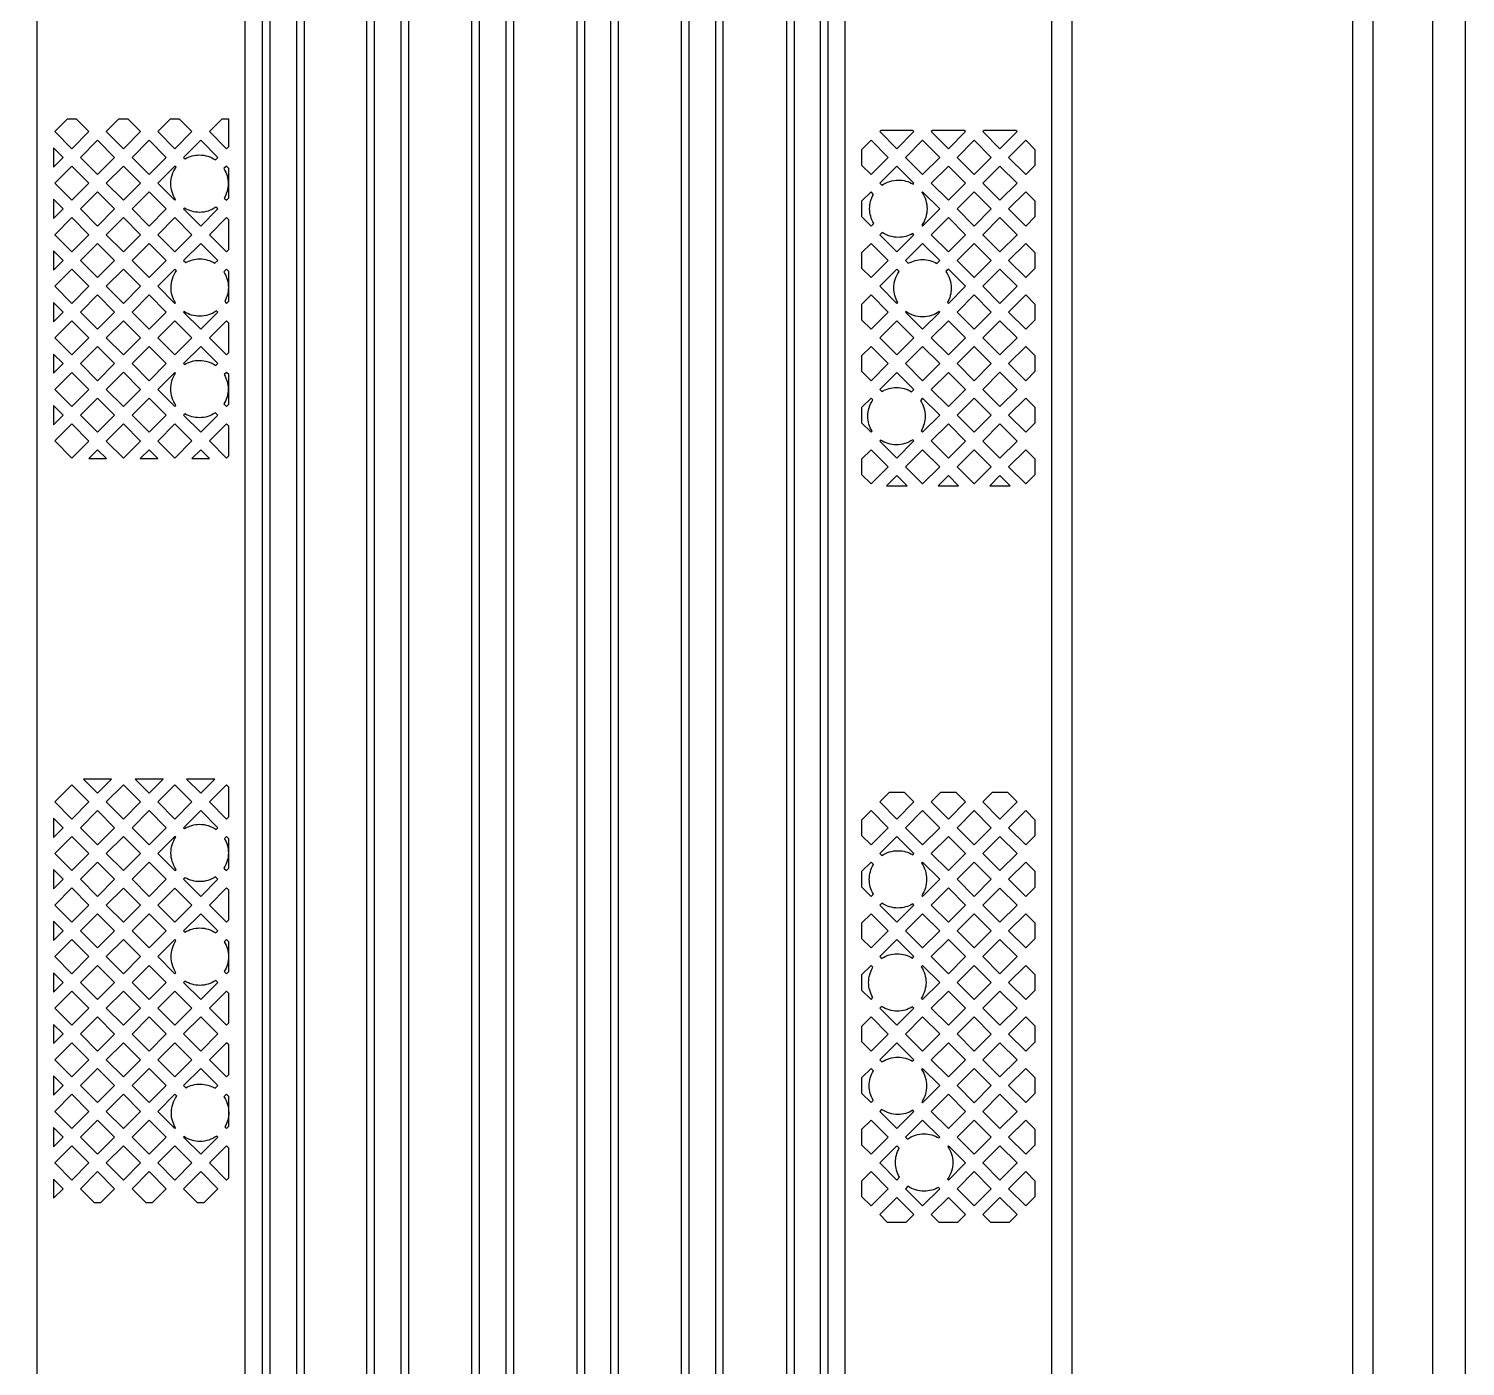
# Model space of a CAD drawing. Extents: x 726 to 3150, y -650 to 148.
# Drawn here: x 2607.51 to 2616.41, y -536.1 to -527.81 of the extents above; entities that cross this region are included whole.
import ezdxf

# ---------------------------------------------------------------- set-up
doc = ezdxf.new("R2010")
doc.units = 0
doc.layers.add('bak_bak_btr2-bcq2792', color=8, linetype='Continuous')
doc.layers.add('bak_outline', color=12, linetype='Continuous')

msp = doc.modelspace()

# ---------------------------------------------------------------- linework, layer by layer
at = {"layer": 'bak_bak_btr2-bcq2792'}
for p, q in [((2607.6604, -528.5501), (2607.6604, -528.6697)), ((2607.6604, -528.8699), (2607.6604, -528.9895)), ((2607.6604, -529.1897), (2607.6604, -529.309)), ((2607.6604, -529.5092), (2607.6604, -529.6288)), ((2607.6604, -529.829), (2607.6604, -529.9486)), ((2607.6604, -530.1488), (2607.6604, -530.2681)), ((2607.8791, -530.4769), (2607.9885, -530.4769)), ((2608.1989, -530.4769), (2608.3083, -530.4769)), ((2608.5184, -530.4769), (2608.6281, -530.4769)), ((2612.8255, -530.6456), (2612.9527, -530.6456)), ((2613.1453, -530.6456), (2613.2725, -530.6456)), ((2613.4651, -530.6456), (2613.592, -530.6456)), ((2608.0213, -532.465), (2607.8466, -532.465)), ((2608.3408, -532.465), (2608.1664, -532.465)), ((2608.6606, -532.465), (2608.4859, -532.465)), ((2607.6604, -532.7063), (2607.6604, -532.8259)), ((2607.6604, -533.0259), (2607.6604, -533.1454)), ((2607.6604, -533.3456), (2607.6604, -533.4652)), ((2607.6604, -533.6654), (2607.6604, -533.785)), ((2607.6604, -533.985), (2607.6604, -534.1045)), ((2607.6604, -534.3048), (2607.6604, -534.4243)), ((2607.6604, -534.6245), (2607.6604, -534.7439)), ((2607.6604, -534.9441), (2607.6604, -535.0636))]:
    msp.add_line(p, q, dxfattribs=at)
for points in [[(2598.0005, -555.3814), (2598.0005, -549.881, -0.196002), (2602.2464, -539.4663, 0.196006), (2603.017, -537.5762), (2603.017, -506.9827, -0.414216), (2603.8135, -506.1862), (2615.4135, -506.1862, -0.414216), (2616.21, -506.9827), (2616.21, -537.991, -0.202307), (2611.7084, -548.6611, 0.202311), (2611.1935, -549.8813), (2611.1935, -555.3811, 0.202315), (2611.7084, -556.6014, -0.202307), (2616.21, -567.2714), (2616.21, -588.8027, -0.414217), (2615.4135, -589.5993), (2603.8135, -589.5993, -0.414217), (2603.017, -588.8027), (2603.017, -567.6862, 0.196007), (2602.2464, -565.7962, -0.196002)], [(2608.4672, -528.6099), (2608.4765, -528.6192, -0.132503), (2608.5659, -528.5951, -0.14783), (2608.6644, -528.6248), (2608.6793, -528.6099), (2608.5733, -528.5039)], [(2608.3073, -528.7698), (2608.4134, -528.8758), (2608.4178, -528.8713, -0.147835), (2608.3881, -528.7729, -0.154143), (2608.4203, -528.6708), (2608.4134, -528.6638)], [(2608.7173, -528.6796, -0.138862), (2608.7437, -528.7729, -0.132503), (2608.7196, -528.8623), (2608.7331, -528.8758), (2608.7475, -528.8615), (2608.7475, -528.6781), (2608.7331, -528.6638)], [(2612.7832, -528.7699), (2612.7961, -528.7828, -0.154933), (2612.8986, -528.7503, -0.135161), (2612.9896, -528.7753), (2612.9951, -528.7698), (2612.8892, -528.6639)], [(2612.6708, -528.977), (2612.7293, -529.0356), (2612.7459, -529.019, -0.13515), (2612.7208, -528.9281, -0.131712), (2612.7446, -528.8391), (2612.7293, -528.8238), (2612.6708, -528.8824)], [(2613.0439, -529.0306), (2613.049, -529.0357), (2613.155, -528.9297), (2613.049, -528.8237), (2613.0452, -528.8275, -0.15152), (2613.0764, -528.9281, -0.154923)], [(2608.4672, -528.9297), (2608.5733, -529.0357), (2608.6793, -528.9297), (2608.668, -528.9184, -0.154144), (2608.5659, -528.9507, -0.138865), (2608.4727, -528.9243)], [(2612.7832, -529.0895), (2612.8892, -529.1955), (2612.9951, -529.0896), (2612.9875, -529.082, -0.131699), (2612.8986, -529.1059, -0.151518), (2612.798, -529.0747)], [(2608.4674, -529.2494), (2608.4802, -529.2622, -0.128512), (2608.5672, -529.2395, -0.141244), (2608.6618, -529.2667), (2608.6791, -529.2494), (2608.5733, -529.1435)], [(2612.9431, -529.2494), (2612.9605, -529.2667, -0.130632), (2613.0487, -529.2433, -0.131174), (2613.1373, -529.2669), (2613.1549, -529.2494), (2613.049, -529.1435)], [(2608.3075, -529.4093), (2608.4134, -529.5151), (2608.4166, -529.5119, -0.141252), (2608.3894, -529.4173, -0.158082), (2608.4232, -529.3129), (2608.4135, -529.3032)], [(2608.7161, -529.3202, -0.145464), (2608.745, -529.4173, -0.128509), (2608.7222, -529.5042), (2608.7331, -529.5151), (2608.7475, -529.5008), (2608.7475, -529.3177), (2608.733, -529.3032)], [(2612.7832, -529.4093), (2612.8891, -529.5151), (2612.8946, -529.5097, -0.131174), (2612.8709, -529.4211, -0.155975), (2612.9039, -529.3179), (2612.8892, -529.3032)], [(2613.1938, -529.3182, -0.155448), (2613.2265, -529.4211, -0.130645), (2613.2031, -529.5093), (2613.2089, -529.5151), (2613.3148, -529.4093), (2613.2088, -529.3032)], [(2608.4672, -529.569), (2608.5733, -529.675), (2608.6793, -529.569), (2608.6715, -529.5612, -0.158075), (2608.5672, -529.5951, -0.145466), (2608.4701, -529.5662)], [(2612.943, -529.569), (2613.049, -529.675), (2613.155, -529.569), (2613.1519, -529.5659, -0.155979), (2613.0487, -529.5989, -0.155457), (2612.9459, -529.5661)], [(2608.4672, -529.8888), (2608.4728, -529.8944, -0.137807), (2608.5654, -529.8684, -0.154135), (2608.6675, -529.9006), (2608.6793, -529.8888), (2608.5733, -529.7828)], [(2608.3075, -530.0486), (2608.4135, -530.1546), (2608.4198, -530.1483, -0.154147), (2608.3876, -530.0462, -0.148891), (2608.4177, -529.9471), (2608.4134, -529.9427)], [(2608.7172, -530.1387), (2608.733, -530.1546), (2608.7475, -530.1401), (2608.7475, -529.957), (2608.7331, -529.9427), (2608.7191, -529.9568, -0.132505), (2608.7432, -530.0462, -0.137808)], [(2612.7832, -530.0486), (2612.7963, -530.0616, -0.134633), (2612.8869, -530.0368, -0.139392), (2612.9805, -530.0633), (2612.9951, -530.0487), (2612.8891, -529.9427)], [(2612.6708, -530.2559), (2612.7293, -530.3145), (2612.7357, -530.3081, -0.139396), (2612.7091, -530.2146, -0.152039), (2612.7405, -530.1137), (2612.7293, -530.1025), (2612.6708, -530.161)], [(2613.0352, -530.1164, -0.147309), (2613.0647, -530.2146, -0.134621), (2613.0399, -530.3052), (2613.049, -530.3144), (2613.1549, -530.2085), (2613.049, -530.1026)], [(2608.4674, -530.2085), (2608.5733, -530.3143), (2608.6791, -530.2085), (2608.6645, -530.1938, -0.148889), (2608.5654, -530.224, -0.132497), (2608.476, -530.1998)], [(2612.7832, -530.3684), (2612.8891, -530.4742), (2612.9951, -530.3682), (2612.9878, -530.361, -0.152049), (2612.8869, -530.3924, -0.147303), (2612.7888, -530.3628)], [(2608.4674, -532.766), (2608.4729, -532.7715, -0.140185), (2608.5669, -532.7447, -0.153614), (2608.6687, -532.7767), (2608.6793, -532.7661), (2608.5733, -532.6601)], [(2608.3075, -532.9259), (2608.4135, -533.0319), (2608.4211, -533.0243, -0.153615), (2608.3891, -532.9225, -0.146516), (2608.4184, -532.8247), (2608.4135, -532.8199)], [(2608.7178, -533.0164), (2608.7331, -533.0318), (2608.7475, -533.0174), (2608.7475, -532.8343), (2608.7331, -532.82), (2608.7204, -532.8327, -0.133028), (2608.7447, -532.9225, -0.140192)], [(2612.7832, -532.9259), (2612.7963, -532.939, -0.150461), (2612.8963, -532.9082, -0.135682), (2612.9876, -532.9335), (2612.9952, -532.9259), (2612.8892, -532.8199)], [(2612.6708, -533.1332), (2612.7293, -533.1918), (2612.7438, -533.1773, -0.135691), (2612.7185, -533.086, -0.136224), (2612.744, -532.9944), (2612.7293, -532.9798), (2612.6708, -533.0383)], [(2613.0431, -532.9857, -0.150988), (2613.0741, -533.086, -0.150468), (2613.0433, -533.186), (2613.049, -533.1917), (2613.155, -533.0856), (2613.0491, -532.9798)], [(2608.4674, -533.0858), (2608.5733, -533.1917), (2608.6793, -533.0856), (2608.6646, -533.071, -0.14652), (2608.5669, -533.1003, -0.133036), (2608.4772, -533.076)], [(2608.4672, -533.4054), (2608.4752, -533.4134, -0.137549), (2608.5677, -533.3875, -0.14915), (2608.6669, -533.4178), (2608.6793, -533.4054), (2608.5733, -533.2994)], [(2612.7832, -533.2457), (2612.8891, -533.3516), (2612.9951, -533.2455), (2612.988, -533.2384, -0.136217), (2612.8963, -533.2638, -0.150992), (2612.796, -533.2328)], [(2608.3075, -533.5652), (2608.4135, -533.6712), (2608.4201, -533.6646, -0.149142), (2608.3899, -533.5653, -0.14915), (2608.4201, -533.4661), (2608.4134, -533.4593)], [(2608.7196, -533.6578), (2608.733, -533.6712), (2608.7475, -533.6567), (2608.7475, -533.4737), (2608.7331, -533.4593), (2608.7196, -533.4729, -0.137549), (2608.7455, -533.5653, -0.137539)], [(2612.7832, -533.5652), (2612.7946, -533.5765, -0.14652), (2612.8923, -533.5473, -0.140195), (2612.9863, -533.5742), (2612.9951, -533.5653), (2612.8891, -533.4593)], [(2612.6708, -533.7726), (2612.7293, -533.8311), (2612.7413, -533.8191, -0.140185), (2612.7145, -533.7251, -0.140192), (2612.7413, -533.6311), (2612.7293, -533.6191), (2612.6708, -533.6776)], [(2613.0408, -533.8228), (2613.0491, -533.8311), (2613.155, -533.7252), (2613.049, -533.6192), (2613.0408, -533.6274, -0.146517), (2613.0701, -533.7251, -0.146516)], [(2608.4674, -533.7251), (2608.5733, -533.831), (2608.6791, -533.7251), (2608.6669, -533.7129, -0.149145), (2608.5677, -533.7431, -0.137542), (2608.4752, -533.7172)], [(2612.7832, -533.885), (2612.8892, -533.991), (2612.9952, -533.885), (2612.9863, -533.876, -0.140185), (2612.8923, -533.9029, -0.146516), (2612.7946, -533.8736)], [(2612.7832, -534.2048), (2612.7968, -534.2184, -0.149145), (2612.8961, -534.1881, -0.134629), (2612.9868, -534.213), (2612.9951, -534.2046), (2612.8892, -534.0988)], [(2608.4672, -534.3645), (2608.4813, -534.3786, -0.130373), (2608.5694, -534.3553, -0.138336), (2608.6623, -534.3815), (2608.6793, -534.3645), (2608.5732, -534.2585)], [(2612.6708, -534.4119), (2612.7293, -534.4704), (2612.7431, -534.4566, -0.134623), (2612.7183, -534.3659, -0.137539), (2612.7442, -534.2735), (2612.7293, -534.2587), (2612.6708, -534.3172)], [(2613.0425, -534.265, -0.152042), (2613.0739, -534.3659, -0.14915), (2613.0436, -534.4652), (2613.049, -534.4706), (2613.155, -534.3645), (2613.049, -534.2585)], [(2608.3075, -534.5243), (2608.4135, -534.6303), (2608.4178, -534.626, -0.138334), (2608.3916, -534.5331, -0.156241), (2608.4247, -534.4298), (2608.4134, -534.4184)], [(2608.7173, -534.4343, -0.148359), (2608.7472, -534.5331, -0.130377), (2608.7239, -534.6212), (2608.733, -534.6303), (2608.7475, -534.6158), (2608.7475, -534.4328), (2608.7331, -534.4184)], [(2612.7832, -534.5243), (2612.8892, -534.6303), (2612.9951, -534.5244), (2612.9885, -534.5178, -0.137549), (2612.8961, -534.5437, -0.152032), (2612.7952, -534.5123)], [(2612.9431, -534.6842), (2612.9555, -534.6966, -0.155457), (2613.0584, -534.6639, -0.136224), (2613.15, -534.6893), (2613.155, -534.6843), (2613.049, -534.5783)], [(2608.4674, -534.6842), (2608.5732, -534.7901), (2608.6791, -534.6842), (2608.6727, -534.6778, -0.156241), (2608.5694, -534.7109, -0.148368), (2608.4707, -534.6809)], [(2612.7832, -534.8441), (2612.8892, -534.9501), (2612.906, -534.9333, -0.136214), (2612.8806, -534.8417, -0.131176), (2612.9042, -534.7531), (2612.8892, -534.7381)], [(2613.2034, -534.9445), (2613.2089, -534.95), (2613.3148, -534.8441), (2613.2089, -534.7382), (2613.2054, -534.7417, -0.150461), (2613.2362, -534.8417, -0.155451)], [(2612.9431, -535.004), (2613.049, -535.1099), (2613.155, -535.0039), (2613.147, -534.9958, -0.131169), (2613.0584, -535.0195, -0.150472), (2612.9584, -534.9887)]]:
    msp.add_lwpolyline(points, format="xyb", close=True, dxfattribs=at)
for points in [[(2613.9758, -537.8671), (2613.9758, -509.682, -0.126413), (2614.002, -509.5801, 0.119088), (2614.0292, -509.4803), (2614.0292, -509.0835, -0.152112), (2614.064, -508.9718), (2614.1925, -508.8433), (2614.1925, -508.4668), (2614.3972, -508.4668, 0.313183), (2614.4727, -508.3891), (2614.4727, -507.8372, 0.338303), (2614.3887, -507.7582), (2614.1925, -507.7582), (2614.1925, -507.3767), (2614.1953, -507.3767), (2614.1953, -507.1285), (2614.4, -506.9238, -0.136311), (2614.5222, -506.8547, 0.15916), (2614.6743, -506.7704, -0.197945), (2614.8445, -506.6921), (2615.4117, -506.6921, -0.377394), (2615.7152, -506.9593), (2615.7152, -537.8668, -0.202308)], [(2615.8427, -537.8673), (2615.8427, -506.8558, -0.1755)], [(2604.0439, -507.1646), (2604.05, -507.1597), (2604.9644, -507.1642, -0.197643), (2604.9995, -507.1789), (2605.0255, -507.2048, -0.198964), (2605.0401, -507.2401), (2605.0401, -507.6834, 0.063473), (2605.0417, -507.6959, 0.094287), (2605.0613, -507.7255), (2605.127, -507.7927, -0.123008), (2605.1872, -507.8543), (2605.2233, -507.8912, 0.201987), (2605.259, -507.9062), (2613.5301, -507.9062, -0.28875), (2613.6558, -507.9855), (2613.7742, -508.2674, -0.043855), (2613.8334, -508.4047, -0.004366), (2613.8944, -508.5213, -0.10458), (2613.8971, -508.5313, -0.084845), (2613.9022, -508.5608), (2613.9022, -509.35, -0.200406), (2613.8761, -509.4134), (2613.8483, -509.4412), (2613.8483, -537.8671, -0.202318)], [(2609.169, -537.6779), (2609.169, -510.1277, 0.381345), (2608.8781, -509.8018, -0.16949), (2608.5281, -509.6328), (2608.4486, -509.5533, -0.098208), (2608.3082, -509.3435), (2608.2855, -509.289, 0.118408), (2608.1943, -509.1811, -0.352449), (2608.1244, -509.0942), (2608.1244, -508.5608), (2608.3022, -508.5608), (2608.3022, -509.0942, -0.108762), (2608.294, -509.1315, -0.03229), (2608.2942, -509.1343, 0.080825), (2608.3098, -509.2302), (2608.3497, -509.3263, 0.098209), (2608.4804, -509.5215), (2608.56, -509.601, 0.169565), (2608.8834, -509.7571, -0.381208), (2609.214, -510.1277), (2609.214, -537.6779, -0.006311)], [(2609.6033, -537.9316), (2609.6033, -510.1427, 0.108703), (2609.5823, -510.0475), (2609.5202, -509.9197, 0.029792), (2609.4435, -509.8083, 0.019513), (2609.3864, -509.7405, -0.034041), (2609.3846, -509.7382), (2609.3818, -509.7353, -0.080798), (2609.2903, -509.588, 0.072597), (2609.1796, -509.4025, 0.023127), (2609.0626, -509.2717, -0.019129), (2609.0317, -509.2375, 0.122203), (2608.9212, -509.1656, -0.383745), (2608.8261, -509.0942), (2608.8245, -509.0942), (2608.8245, -508.5608), (2609.0023, -508.5608), (2609.0023, -509.0942), (2609.0019, -509.0942)], [(2610.2548, -537.8634), (2610.2548, -509.9863, 0.098368), (2610.1619, -509.5185), (2610.0462, -509.2388, 0.118632), (2609.9501, -509.1391, -0.23319), (2609.8856, -509.0942), (2609.8745, -509.0942), (2609.8745, -508.5608), (2610.0523, -508.5608), (2610.0523, -509.0942), (2610.047, -509.0942, 0.042309), (2610.0554, -509.1434), (2610.2034, -509.5013, -0.098368), (2610.2998, -509.9863), (2610.2998, -537.8636, -0.006741)], [(2610.4667, -537.8639), (2610.4651, -509.9475, 0.05279), (2610.4397, -509.707, -0.013939), (2610.4276, -509.6418, 0.009934), (2610.4049, -509.5151), (2610.3625, -509.3009, 0.114717), (2610.2821, -509.175, -0.30494), (2610.2245, -509.0942), (2610.2245, -508.5608), (2610.4023, -508.5608), (2610.4023, -509.0919, -0.135755), (2610.3897, -509.1375, 0.044052), (2610.3875, -509.1954), (2610.4837, -509.6978, -0.05274), (2610.5101, -509.9475), (2610.5117, -537.8641, -0.006834)], [(2610.9071, -537.8647), (2610.9071, -510.1031, -0.086615), (2610.9389, -509.9228), (2611.0028, -509.7498, 0.098189), (2611.0567, -509.4787), (2611.0567, -509.2863, 0.118966), (2610.985, -509.1784, -0.32177), (2610.9245, -509.0942), (2610.9245, -508.5608), (2611.1023, -508.5608), (2611.1023, -509.0942, -0.144364), (2611.0881, -509.1424, 0.008057), (2611.087, -509.1509, -0.08756), (2611.1017, -509.2341), (2611.1017, -509.4788, -0.098264), (2611.0444, -509.7673, 0.003401), (2611.0368, -509.7858, 0.007935), (2611.0196, -509.8309), (2610.9812, -509.9381, 0.086613), (2610.9521, -510.1031), (2610.9521, -537.8649, -0.007308)], [(2611.1164, -537.8652), (2611.1164, -510.1033, -0.086713), (2611.1358, -509.9938), (2611.1961, -509.8306, 0.098372), (2611.266, -509.479), (2611.266, -509.2886, -0.063666), (2611.2748, -509.2306, -0.033035), (2611.287, -509.1959, 0.046753), (2611.2864, -509.1385, -0.13113), (2611.2745, -509.0942), (2611.2745, -508.5608), (2611.4523, -508.5608), (2611.4523, -509.0942, -0.324478), (2611.391, -509.1787, 0.115057), (2611.311, -509.2935), (2611.311, -509.479, -0.102665), (2611.2314, -509.863, 0.007944), (2611.2167, -509.9019), (2611.1781, -510.0092, 0.086716), (2611.1614, -510.1034), (2611.1614, -537.8654, -0.007317)], [(2611.5543, -537.8658), (2611.5568, -510.112, -0.19897), (2611.7143, -509.7323), (2611.9363, -509.5103, 0.187502), (2612.0006, -509.3645), (2612.0066, -509.2216, 0.054104), (2611.9947, -509.1505, -0.173275), (2611.9746, -509.0942), (2611.9746, -508.5608), (2612.1524, -508.5608), (2612.1524, -509.0942, -0.271102), (2612.107, -509.1717, 0.114043), (2612.0459, -509.3092, 0.007165), (2612.0456, -509.3299), (2612.0456, -509.3659, -0.188039), (2611.9681, -509.5422), (2611.7461, -509.7642, 0.198968), (2611.6018, -510.112), (2611.5993, -537.8659, -0.007354)], [(2611.7661, -537.866), (2611.7661, -510.1323, -0.198595), (2611.8759, -509.8669), (2612.0844, -509.6584, 0.133324), (2612.1964, -509.4632, -0.064207), (2612.2417, -509.3507), (2612.291, -509.2634, 0.118376), (2612.3306, -509.1265, -0.093182), (2612.3246, -509.0942), (2612.3246, -508.5608), (2612.5024, -508.5608), (2612.5024, -509.0942, -0.367465), (2612.4278, -509.1819, 0.067387), (2612.366, -509.2356, -0.015692), (2612.3512, -509.2559, 0.03724), (2612.3214, -509.3004), (2612.281, -509.3727, 0.064413), (2612.2398, -509.4749, -0.133161), (2612.1162, -509.6903), (2611.9077, -509.8987, 0.198585), (2611.8111, -510.1323), (2611.8111, -537.8661, -0.007363)], [(2612.2068, -537.8678), (2612.2068, -510.163, -0.359384), (2612.5635, -509.7309), (2612.9635, -509.5262, 0.281282), (2613.0897, -509.3195), (2613.0897, -509.2992, 0.117671), (2613.0573, -509.1631, -0.225165), (2613.0246, -509.0942), (2613.0246, -508.5608), (2613.2024, -508.5608), (2613.2024, -509.0942, -0.228532), (2613.1689, -509.1638, 0.119179), (2613.1347, -509.3013, -0.299117), (2612.984, -509.5662), (2612.5753, -509.7744, 0.361756), (2612.2518, -510.163), (2612.2518, -537.8679, -0.012599)], [(2609.0019, -509.0942, 0.121337), (2609.066, -509.2083, 0.019362), (2609.0949, -509.2404, -0.02312), (2609.2146, -509.3743, -0.072599), (2609.332, -509.5709, 0.083716), (2609.4197, -509.7102, -0.019522), (2609.479, -509.7807, -0.029798), (2609.5588, -509.8965, -0.027235), (2609.5866, -509.9492), (2609.6231, -510.0286, -0.108704), (2609.6483, -510.1427), (2609.6483, -537.9316, -0.009118)], [(2609.8164, -537.9859), (2609.8164, -510.1073, 0.108718)], [(2609.8614, -510.1073), (2609.8614, -537.9946, -0.161553)], [(2608.9572, -537.6776), (2608.9574, -510.1718, 0.221271)], [(2609.0024, -510.1729), (2609.0021, -537.6776, -0.006013)], [(2612.4161, -537.8678), (2612.4161, -510.1684, -0.358834)], [(2612.4611, -510.1684), (2612.4611, -537.8679, -0.009958)], [(2612.5692, -537.863), (2612.5692, -510.7682, -0.191832)]]:
    msp.add_lwpolyline(points, format="xyb", dxfattribs=at)
for points in [[(2607.5588, -537.4639), (2607.5568, -510.396)], [(2608.8491, -510.4833), (2608.8473, -537.8837)], [(2607.6604, -528.6697), (2607.7202, -528.6099), (2607.6604, -528.5501)], [(2607.6604, -528.9895), (2607.7202, -528.9297), (2607.6604, -528.8699)], [(2607.6604, -529.309), (2607.72, -529.2494), (2607.6604, -529.1897)], [(2607.6604, -529.6288), (2607.7202, -529.569), (2607.6604, -529.5092)], [(2607.6604, -529.9486), (2607.7202, -529.8888), (2607.6604, -529.829)], [(2607.6604, -530.2681), (2607.72, -530.2085), (2607.6604, -530.1488)], [(2607.9885, -530.4769), (2607.9338, -530.4222), (2607.8791, -530.4769)], [(2608.3083, -530.4769), (2608.2536, -530.4222), (2608.1989, -530.4769)], [(2608.6281, -530.4769), (2608.5733, -530.4221), (2608.5184, -530.4769)], [(2612.9527, -530.6456), (2612.8891, -530.582), (2612.8255, -530.6456)], [(2613.2725, -530.6456), (2613.2089, -530.582), (2613.1453, -530.6456)], [(2613.592, -530.6456), (2613.5285, -530.5821), (2613.4651, -530.6456)], [(2607.8466, -532.465), (2607.9339, -532.5523), (2608.0213, -532.465)], [(2608.1664, -532.465), (2608.2536, -532.5522), (2608.3408, -532.465)], [(2608.4859, -532.465), (2608.5733, -532.5523), (2608.6606, -532.465)], [(2607.6604, -532.8259), (2607.7202, -532.7661), (2607.6604, -532.7063)], [(2607.6604, -533.1454), (2607.7202, -533.0856), (2607.6604, -533.0259)], [(2607.6604, -533.4652), (2607.7202, -533.4054), (2607.6604, -533.3456)], [(2607.6604, -533.785), (2607.7202, -533.7252), (2607.6604, -533.6654)], [(2607.6604, -534.1045), (2607.7202, -534.0448), (2607.6604, -533.985)], [(2607.6604, -534.4243), (2607.7202, -534.3645), (2607.6604, -534.3048)], [(2607.6604, -534.7439), (2607.72, -534.6842), (2607.6604, -534.6245)], [(2607.6604, -535.0636), (2607.7202, -535.0039), (2607.6604, -534.9441)]]:
    msp.add_lwpolyline(points, dxfattribs=at)
for points in [[(2607.668, -528.45), (2607.774, -528.556), (2607.8799, -528.4501), (2607.8031, -528.3733), (2607.7447, -528.3733)], [(2607.9877, -528.4501), (2608.0937, -528.5562), (2608.1997, -528.4501), (2608.1229, -528.3733), (2608.0645, -528.3733)], [(2608.3075, -528.4501), (2608.4134, -528.556), (2608.5194, -528.45), (2608.4427, -528.3733), (2608.3843, -528.3733)], [(2608.6271, -528.45), (2608.7331, -528.556), (2608.7475, -528.5417), (2608.7475, -528.3733), (2608.7038, -528.3733)], [(2612.7832, -528.4502), (2612.8892, -528.5562), (2612.9952, -528.4501), (2612.9875, -528.4424), (2612.791, -528.4424)], [(2613.103, -528.4501), (2613.2089, -528.556), (2613.3148, -528.4501), (2613.307, -528.4424), (2613.1107, -528.4424)], [(2613.4225, -528.4501), (2613.5285, -528.5562), (2613.6345, -528.4501), (2613.6268, -528.4424), (2613.4303, -528.4424)], [(2607.8279, -528.6099), (2607.9339, -528.7159), (2608.0398, -528.61), (2607.9338, -528.504)], [(2608.1476, -528.61), (2608.2535, -528.7159), (2608.3595, -528.6099), (2608.2536, -528.504)], [(2612.6708, -528.6575), (2612.7293, -528.7161), (2612.8353, -528.61), (2612.7293, -528.504), (2612.6708, -528.5626)], [(2612.9431, -528.61), (2613.049, -528.7159), (2613.155, -528.6099), (2613.0491, -528.504)], [(2613.2628, -528.6099), (2613.3688, -528.7159), (2613.4747, -528.61), (2613.3686, -528.504)], [(2613.5824, -528.61), (2613.6883, -528.7159), (2613.7467, -528.6575), (2613.7467, -528.5623), (2613.6884, -528.504)], [(2607.668, -528.7698), (2607.774, -528.8758), (2607.8801, -528.7698), (2607.774, -528.6638)], [(2607.9878, -528.7698), (2608.0937, -528.8757), (2608.1996, -528.7698), (2608.0937, -528.6639)], [(2613.1029, -528.7698), (2613.2089, -528.8758), (2613.3149, -528.7698), (2613.2089, -528.6638)], [(2613.4226, -528.7698), (2613.5285, -528.8757), (2613.6344, -528.7698), (2613.5285, -528.6639)], [(2607.8279, -528.9297), (2607.9338, -529.0356), (2608.0398, -528.9296), (2607.9339, -528.8237)], [(2608.1476, -528.9296), (2608.2536, -529.0356), (2608.3595, -528.9297), (2608.2535, -528.8237)], [(2613.2628, -528.9297), (2613.3686, -529.0356), (2613.4747, -528.9296), (2613.3688, -528.8237)], [(2613.5824, -528.9296), (2613.6884, -529.0356), (2613.7467, -528.9773), (2613.7467, -528.8821), (2613.6883, -528.8237)], [(2607.668, -529.0896), (2607.7739, -529.1955), (2607.8799, -529.0895), (2607.774, -528.9836)], [(2607.9877, -529.0895), (2608.0937, -529.1955), (2608.1997, -529.0895), (2608.0937, -528.9835)], [(2608.3075, -529.0895), (2608.4135, -529.1955), (2608.5194, -529.0896), (2608.4134, -528.9836)], [(2608.6271, -529.0896), (2608.733, -529.1955), (2608.7475, -529.181), (2608.7475, -528.9979), (2608.7331, -528.9836)], [(2613.1029, -529.0896), (2613.2088, -529.1955), (2613.3148, -529.0895), (2613.2089, -528.9836)], [(2613.4225, -529.0895), (2613.5285, -529.1955), (2613.6345, -529.0895), (2613.5285, -528.9835)], [(2607.8278, -529.2494), (2607.9338, -529.3554), (2608.0398, -529.2494), (2607.9338, -529.1433)], [(2608.1476, -529.2494), (2608.2536, -529.3554), (2608.3596, -529.2494), (2608.2536, -529.1433)], [(2612.6708, -529.2968), (2612.7293, -529.3554), (2612.8353, -529.2494), (2612.7293, -529.1433), (2612.6708, -529.2019)], [(2613.2626, -529.2494), (2613.3686, -529.3554), (2613.4747, -529.2494), (2613.3686, -529.1433)], [(2613.5824, -529.2494), (2613.6884, -529.3554), (2613.7467, -529.2971), (2613.7467, -529.2016), (2613.6884, -529.1433)], [(2607.668, -529.4091), (2607.774, -529.5151), (2607.8799, -529.4093), (2607.7739, -529.3032)], [(2607.9877, -529.4093), (2608.0937, -529.5153), (2608.1997, -529.4093), (2608.0937, -529.3032)], [(2613.4225, -529.4093), (2613.5285, -529.5153), (2613.6345, -529.4093), (2613.5285, -529.3032)], [(2607.8279, -529.569), (2607.9339, -529.675), (2608.0398, -529.5691), (2607.9338, -529.4631)], [(2608.1476, -529.5691), (2608.2535, -529.675), (2608.3595, -529.569), (2608.2536, -529.4631)], [(2612.6708, -529.6166), (2612.7292, -529.675), (2612.8352, -529.569), (2612.7293, -529.4631), (2612.6708, -529.5217)], [(2613.2628, -529.569), (2613.3688, -529.675), (2613.4747, -529.5691), (2613.3686, -529.4631)], [(2613.5824, -529.5691), (2613.6883, -529.675), (2613.7467, -529.6166), (2613.7467, -529.5214), (2613.6884, -529.4631)], [(2607.668, -529.7289), (2607.774, -529.8349), (2607.8801, -529.7289), (2607.774, -529.6229)], [(2607.9878, -529.7289), (2608.0937, -529.8348), (2608.1996, -529.7289), (2608.0937, -529.623)], [(2608.3073, -529.7289), (2608.4134, -529.8349), (2608.5194, -529.7289), (2608.4134, -529.6229)], [(2608.6271, -529.7289), (2608.7331, -529.8349), (2608.7475, -529.8206), (2608.7475, -529.6372), (2608.7331, -529.6229)], [(2612.7831, -529.7289), (2612.8891, -529.8349), (2612.9951, -529.7289), (2612.8891, -529.6229)], [(2613.1029, -529.7289), (2613.2089, -529.8349), (2613.3149, -529.7289), (2613.2089, -529.6229)], [(2613.4227, -529.7289), (2613.5285, -529.8348), (2613.6344, -529.7289), (2613.5285, -529.623)], [(2607.8279, -529.8888), (2607.9338, -529.9947), (2608.0398, -529.8887), (2607.9339, -529.7828)], [(2608.1476, -529.8887), (2608.2536, -529.9947), (2608.3595, -529.8888), (2608.2535, -529.7828)], [(2612.6708, -529.9361), (2612.7293, -529.9947), (2612.8352, -529.8888), (2612.7292, -529.7828), (2612.6708, -529.8412)], [(2612.943, -529.8888), (2613.049, -529.9948), (2613.155, -529.8888), (2613.049, -529.7828)], [(2613.2628, -529.8888), (2613.3686, -529.9947), (2613.4747, -529.8887), (2613.3688, -529.7828)], [(2613.5824, -529.8887), (2613.6884, -529.9947), (2613.7467, -529.9364), (2613.7467, -529.8412), (2613.6883, -529.7828)], [(2607.668, -530.0487), (2607.7739, -530.1546), (2607.8799, -530.0486), (2607.774, -529.9427)], [(2607.9877, -530.0486), (2608.0937, -530.1546), (2608.1997, -530.0486), (2608.0937, -529.9426)], [(2613.1029, -530.0487), (2613.2088, -530.1546), (2613.3148, -530.0486), (2613.2089, -529.9427)], [(2613.4225, -530.0486), (2613.5285, -530.1546), (2613.6345, -530.0486), (2613.5285, -529.9426)], [(2607.8278, -530.2085), (2607.9338, -530.3145), (2608.0398, -530.2085), (2607.9338, -530.1025)], [(2608.1476, -530.2085), (2608.2536, -530.3145), (2608.3596, -530.2085), (2608.2536, -530.1025)], [(2613.2626, -530.2085), (2613.3686, -530.3145), (2613.4747, -530.2085), (2613.3686, -530.1025)], [(2613.5824, -530.2085), (2613.6884, -530.3145), (2613.7467, -530.2562), (2613.7467, -530.1607), (2613.6884, -530.1025)], [(2607.668, -530.3682), (2607.774, -530.4742), (2607.8799, -530.3684), (2607.7739, -530.2623)], [(2607.9877, -530.3684), (2608.0937, -530.4744), (2608.1997, -530.3684), (2608.0937, -530.2623)], [(2608.3075, -530.3684), (2608.4134, -530.4742), (2608.5194, -530.3682), (2608.4135, -530.2623)], [(2608.6271, -530.3682), (2608.7331, -530.4742), (2608.7475, -530.4599), (2608.7475, -530.2768), (2608.733, -530.2623)], [(2613.1029, -530.3682), (2613.2089, -530.4742), (2613.3148, -530.3684), (2613.2088, -530.2623)], [(2613.4225, -530.3684), (2613.5285, -530.4744), (2613.6345, -530.3684), (2613.5285, -530.2623)], [(2612.6708, -530.5755), (2612.7293, -530.634), (2612.8352, -530.5281), (2612.7293, -530.4222), (2612.6708, -530.4808)], [(2612.943, -530.5281), (2613.049, -530.6341), (2613.155, -530.5281), (2613.049, -530.4221)], [(2613.2628, -530.5281), (2613.3688, -530.6341), (2613.4747, -530.5283), (2613.3686, -530.4222)], [(2613.5824, -530.5283), (2613.6883, -530.6341), (2613.7467, -530.5757), (2613.7467, -530.4805), (2613.6884, -530.4222)], [(2607.668, -532.6062), (2607.774, -532.7122), (2607.8801, -532.6062), (2607.774, -532.5002)], [(2607.9878, -532.6062), (2608.0937, -532.7121), (2608.1997, -532.6061), (2608.0938, -532.5002)], [(2608.3075, -532.6061), (2608.4135, -532.7121), (2608.5194, -532.6062), (2608.4134, -532.5002)], [(2608.6271, -532.6062), (2608.7331, -532.7122), (2608.7475, -532.6979), (2608.7475, -532.5146), (2608.7331, -532.5002)], [(2612.7832, -532.6061), (2612.8892, -532.7121), (2612.9951, -532.6062), (2612.9369, -532.5481), (2612.8412, -532.5481)], [(2613.1029, -532.6062), (2613.2089, -532.7122), (2613.3149, -532.6062), (2613.2567, -532.5481), (2613.161, -532.5481)], [(2613.4227, -532.6062), (2613.5285, -532.7121), (2613.6345, -532.6061), (2613.5765, -532.5481), (2613.4808, -532.5481)], [(2607.8279, -532.7661), (2607.9338, -532.872), (2608.0398, -532.766), (2607.9339, -532.6601)], [(2608.1476, -532.766), (2608.2536, -532.872), (2608.3596, -532.766), (2608.2536, -532.66)], [(2612.6708, -532.8135), (2612.7293, -532.872), (2612.8353, -532.766), (2612.7293, -532.66), (2612.6708, -532.7185)], [(2612.9431, -532.766), (2613.0491, -532.872), (2613.155, -532.7661), (2613.049, -532.6601)], [(2613.2628, -532.7661), (2613.3686, -532.872), (2613.4747, -532.766), (2613.3688, -532.6601)], [(2613.5824, -532.766), (2613.6884, -532.872), (2613.7467, -532.8137), (2613.7467, -532.7183), (2613.6884, -532.66)], [(2607.6682, -532.9259), (2607.774, -533.0318), (2607.8799, -532.9259), (2607.774, -532.82)], [(2607.9877, -532.9259), (2608.0937, -533.0319), (2608.1997, -532.9259), (2608.0937, -532.8199)], [(2613.103, -532.9259), (2613.2089, -533.0318), (2613.3148, -532.9259), (2613.2089, -532.82)], [(2613.4225, -532.9259), (2613.5285, -533.0319), (2613.6345, -532.9259), (2613.5285, -532.8199)], [(2607.8279, -533.0856), (2607.9339, -533.1917), (2608.0398, -533.0858), (2607.9338, -532.9798)], [(2608.1476, -533.0858), (2608.2536, -533.1918), (2608.3596, -533.0858), (2608.2536, -532.9798)], [(2613.2628, -533.0856), (2613.3688, -533.1917), (2613.4747, -533.0858), (2613.3686, -532.9798)], [(2613.5824, -533.0858), (2613.6884, -533.1918), (2613.7467, -533.1335), (2613.7467, -533.0381), (2613.6884, -532.9798)], [(2607.668, -533.2455), (2607.774, -533.3516), (2607.8801, -533.2455), (2607.774, -533.1395)], [(2607.9878, -533.2455), (2608.0938, -533.3516), (2608.1997, -533.2457), (2608.0937, -533.1397)], [(2608.3075, -533.2457), (2608.4134, -533.3516), (2608.5194, -533.2455), (2608.4135, -533.1397)], [(2608.6271, -533.2455), (2608.7331, -533.3516), (2608.7475, -533.3372), (2608.7475, -533.1539), (2608.7331, -533.1395)], [(2613.1029, -533.2455), (2613.2089, -533.3516), (2613.3149, -533.2455), (2613.2089, -533.1395)], [(2613.4227, -533.2455), (2613.5287, -533.3516), (2613.6345, -533.2457), (2613.5285, -533.1397)], [(2607.8279, -533.4054), (2607.9339, -533.5114), (2608.0399, -533.4054), (2607.9339, -533.2994)], [(2608.1477, -533.4054), (2608.2536, -533.5113), (2608.3595, -533.4054), (2608.2536, -533.2995)], [(2612.6708, -533.4528), (2612.7293, -533.5113), (2612.8352, -533.4054), (2612.7293, -533.2996), (2612.6708, -533.3581)], [(2612.943, -533.4054), (2613.049, -533.5114), (2613.155, -533.4054), (2613.049, -533.2994)], [(2613.2628, -533.4054), (2613.3688, -533.5114), (2613.4748, -533.4054), (2613.3688, -533.2994)], [(2613.5825, -533.4054), (2613.6884, -533.5113), (2613.7467, -533.453), (2613.7467, -533.3578), (2613.6884, -533.2995)], [(2607.668, -533.5653), (2607.774, -533.6713), (2607.8801, -533.5653), (2607.774, -533.4593)], [(2607.9878, -533.5653), (2608.0937, -533.6712), (2608.1997, -533.5652), (2608.0938, -533.4593)], [(2613.1029, -533.5653), (2613.2089, -533.6713), (2613.3149, -533.5653), (2613.2089, -533.4593)], [(2613.4226, -533.5653), (2613.5285, -533.6712), (2613.6345, -533.5652), (2613.5287, -533.4593)], [(2607.8279, -533.7252), (2607.9338, -533.8311), (2608.0398, -533.7251), (2607.9339, -533.6192)], [(2608.1476, -533.7251), (2608.2536, -533.8311), (2608.3596, -533.7251), (2608.2536, -533.6191)], [(2613.2628, -533.7252), (2613.3686, -533.8311), (2613.4747, -533.7251), (2613.3688, -533.6192)], [(2613.5824, -533.7251), (2613.6884, -533.8311), (2613.7467, -533.7728), (2613.7467, -533.6774), (2613.6884, -533.6191)], [(2607.6682, -533.885), (2607.774, -533.9909), (2607.8799, -533.885), (2607.774, -533.7791)], [(2607.9877, -533.885), (2608.0937, -533.991), (2608.1997, -533.885), (2608.0937, -533.779)], [(2608.3075, -533.885), (2608.4134, -533.9909), (2608.5194, -533.8849), (2608.4135, -533.779)], [(2608.6271, -533.8849), (2608.7331, -533.9909), (2608.7475, -533.9765), (2608.7475, -533.7935), (2608.733, -533.779)], [(2613.103, -533.885), (2613.2089, -533.9909), (2613.3148, -533.885), (2613.2089, -533.7791)], [(2613.4225, -533.885), (2613.5285, -533.991), (2613.6345, -533.885), (2613.5285, -533.779)], [(2607.8279, -534.0448), (2607.9339, -534.1508), (2608.0398, -534.0449), (2607.9338, -533.9389)], [(2608.1476, -534.0449), (2608.2535, -534.1508), (2608.3595, -534.0448), (2608.2536, -533.9389)], [(2608.4672, -534.0448), (2608.5732, -534.1508), (2608.6793, -534.0448), (2608.5733, -533.9387)], [(2612.6708, -534.0923), (2612.7293, -534.1509), (2612.8353, -534.0449), (2612.7293, -533.9389), (2612.6708, -533.9974)], [(2612.9431, -534.0449), (2613.049, -534.1508), (2613.155, -534.0448), (2613.0491, -533.9389)], [(2613.2628, -534.0448), (2613.3688, -534.1508), (2613.4747, -534.0449), (2613.3686, -533.9389)], [(2613.5824, -534.0449), (2613.6884, -534.1509), (2613.7467, -534.0926), (2613.7467, -533.9972), (2613.6884, -533.9389)], [(2607.668, -534.2046), (2607.774, -534.3107), (2607.8801, -534.2046), (2607.774, -534.0986)], [(2607.9878, -534.2046), (2608.0937, -534.3105), (2608.1996, -534.2046), (2608.0937, -534.0988)], [(2608.3073, -534.2046), (2608.4134, -534.3107), (2608.5194, -534.2046), (2608.4134, -534.0986)], [(2608.6271, -534.2046), (2608.7331, -534.3107), (2608.7475, -534.2963), (2608.7475, -534.113), (2608.7331, -534.0986)], [(2613.1029, -534.2046), (2613.2089, -534.3107), (2613.3149, -534.2046), (2613.2089, -534.0986)], [(2613.4226, -534.2046), (2613.5287, -534.3107), (2613.6345, -534.2048), (2613.5285, -534.0988)], [(2607.8279, -534.3645), (2607.9338, -534.4704), (2608.0398, -534.3644), (2607.9339, -534.2585)], [(2608.1476, -534.3644), (2608.2536, -534.4704), (2608.3595, -534.3645), (2608.2535, -534.2585)], [(2613.2628, -534.3645), (2613.3688, -534.4706), (2613.4748, -534.3645), (2613.3688, -534.2585)], [(2613.5825, -534.3645), (2613.6884, -534.4704), (2613.7467, -534.4121), (2613.7467, -534.3169), (2613.6884, -534.2587)], [(2607.668, -534.5244), (2607.7739, -534.6303), (2607.8799, -534.5243), (2607.774, -534.4184)], [(2607.9877, -534.5243), (2608.0937, -534.6303), (2608.1997, -534.5243), (2608.0937, -534.4183)], [(2613.1029, -534.5244), (2613.2089, -534.6304), (2613.3149, -534.5244), (2613.2089, -534.4184)], [(2613.4226, -534.5244), (2613.5285, -534.6303), (2613.6345, -534.5243), (2613.5287, -534.4184)], [(2607.8278, -534.6842), (2607.9338, -534.7902), (2608.0398, -534.6842), (2607.9338, -534.5782)], [(2608.1476, -534.6842), (2608.2536, -534.7902), (2608.3596, -534.6842), (2608.2536, -534.5782)], [(2612.6708, -534.7317), (2612.7293, -534.7902), (2612.8353, -534.6842), (2612.7293, -534.5782), (2612.6708, -534.6367)], [(2613.2628, -534.6843), (2613.3686, -534.7902), (2613.4747, -534.6842), (2613.3688, -534.5783)], [(2613.5824, -534.6842), (2613.6884, -534.7902), (2613.7467, -534.7319), (2613.7467, -534.6365), (2613.6884, -534.5782)], [(2607.668, -534.844), (2607.774, -534.95), (2607.8799, -534.8441), (2607.7739, -534.7381)], [(2607.9877, -534.8441), (2608.0937, -534.9501), (2608.1997, -534.8441), (2608.0937, -534.7381)], [(2608.3075, -534.8441), (2608.4134, -534.95), (2608.5194, -534.844), (2608.4135, -534.7381)], [(2608.6271, -534.844), (2608.7331, -534.95), (2608.7475, -534.9356), (2608.7475, -534.7526), (2608.733, -534.7381)], [(2613.4225, -534.8441), (2613.5285, -534.9501), (2613.6345, -534.8441), (2613.5285, -534.7381)], [(2607.8279, -535.0039), (2607.9129, -535.0888), (2607.955, -535.0888), (2608.0398, -535.004), (2607.9338, -534.898)], [(2608.1476, -535.004), (2608.2324, -535.0888), (2608.2745, -535.0888), (2608.3595, -535.0039), (2608.2536, -534.898)], [(2608.4672, -535.0039), (2608.5522, -535.0888), (2608.5943, -535.0888), (2608.6793, -535.0039), (2608.5733, -534.8978)], [(2612.6708, -535.0515), (2612.7293, -535.11), (2612.8353, -535.004), (2612.7293, -534.898), (2612.6708, -534.9565)], [(2613.2628, -535.0039), (2613.3688, -535.1099), (2613.4747, -535.004), (2613.3686, -534.898)], [(2613.5824, -535.004), (2613.6883, -535.1099), (2613.7467, -535.0515), (2613.7467, -534.9563), (2613.6884, -534.898)], [(2612.7832, -535.1639), (2612.8303, -535.211), (2612.9479, -535.211), (2612.9951, -535.1638), (2612.8892, -535.0579)], [(2613.1029, -535.1638), (2613.1501, -535.211), (2613.2676, -535.211), (2613.3149, -535.1638), (2613.2089, -535.0577)], [(2613.4226, -535.1638), (2613.4699, -535.211), (2613.5872, -535.211), (2613.6344, -535.1638), (2613.5285, -535.0579)]]:
    msp.add_lwpolyline(points, close=True, dxfattribs=at)
at = {"layer": 'bak_outline'}
msp.add_lwpolyline([(2603.8135, -505.9827), (2615.4135, -505.9827, -0.414215), (2616.4135, -506.9827), (2616.4135, -537.9908, -0.202312), (2611.8504, -548.8069, 0.202309), (2611.397, -549.8813), (2611.397, -555.3811, 0.202309), (2611.8504, -556.4556, -0.202312), (2616.4135, -567.2716), (2616.4135, -588.8027, -0.414215), (2615.4135, -589.8027), (2603.8135, -589.8027, -0.414215), (2602.8135, -588.8027), (2602.8135, -567.6862, 0.196013), (2602.1008, -565.9384, -0.196007), (2597.797, -555.3811), (2597.797, -549.8813, -0.196007), (2602.1008, -539.324, 0.196013), (2602.8135, -537.5762), (2602.8135, -506.9827, -0.414215)], format="xyb", close=True, dxfattribs=at)

doc.saveas('drawing.dxf')
